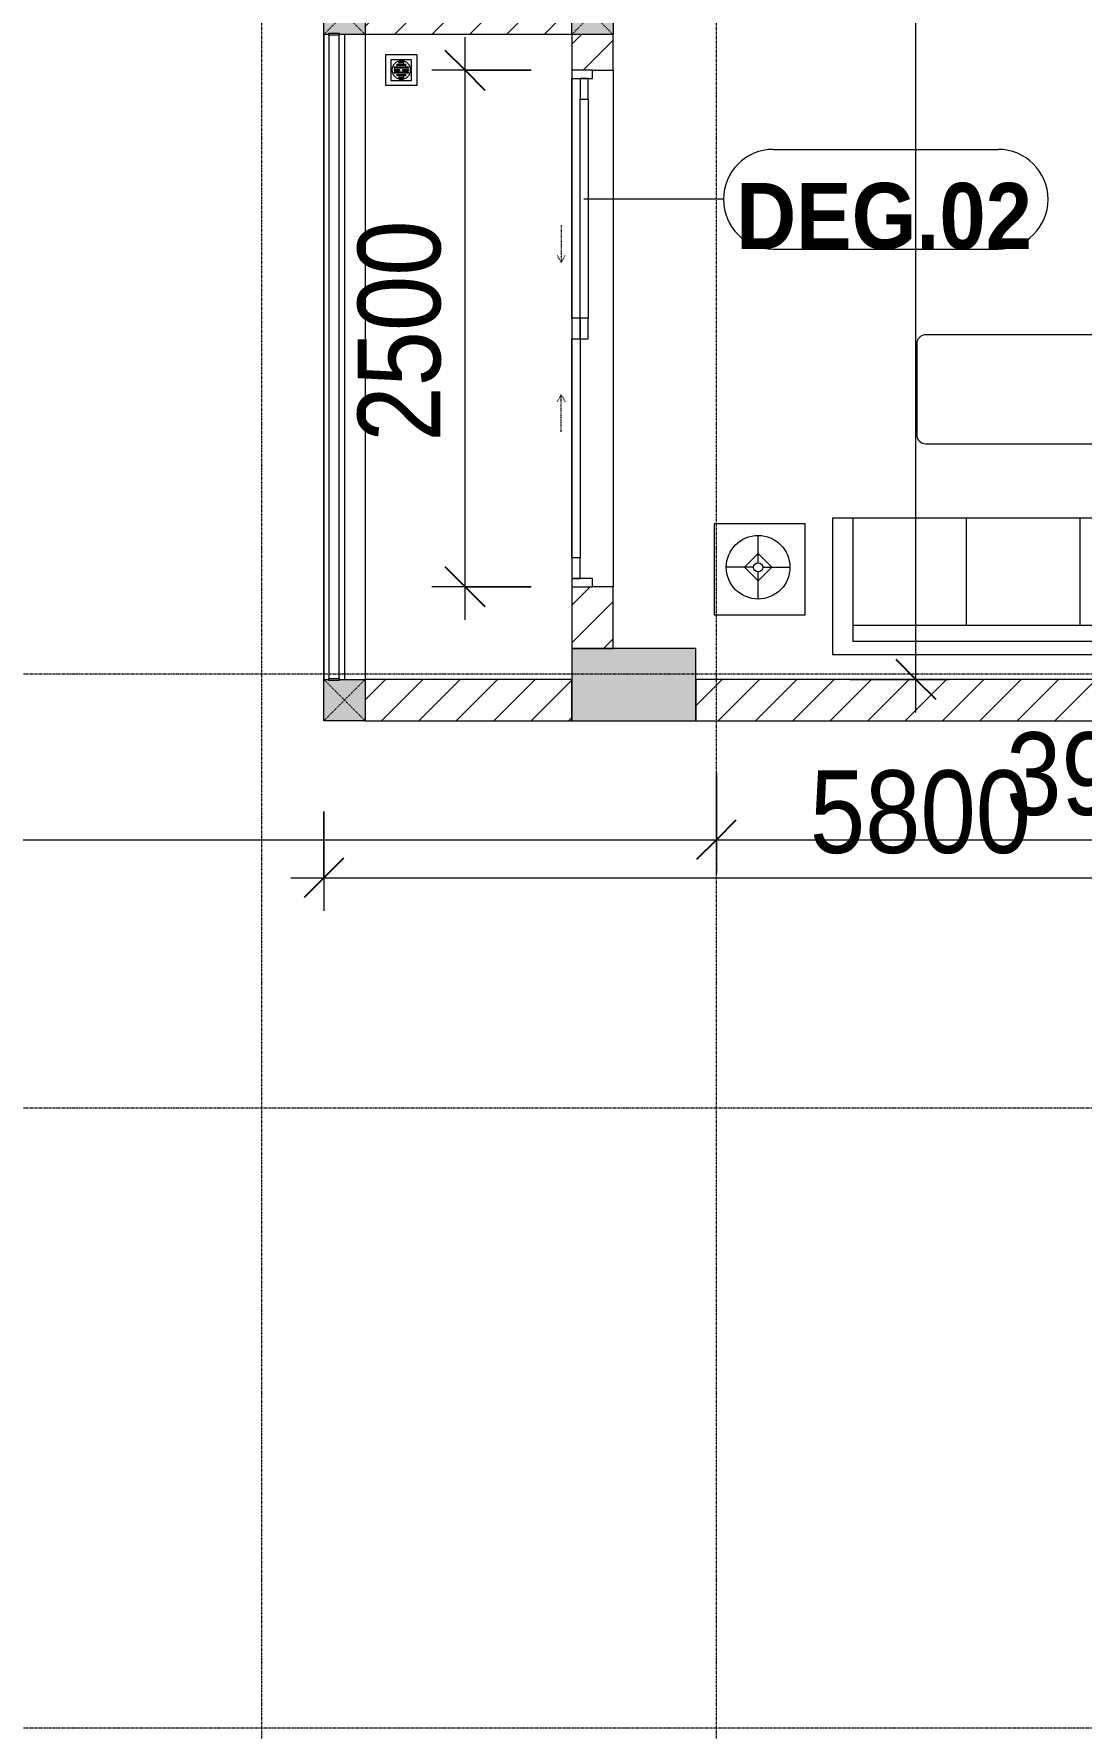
# Model space of a CAD drawing. Header units: millimetres. Extents: x 1591 to 239243, y -15958 to 82755.
# Drawn here: x 206848 to 211917, y 48437 to 56636 of the extents above; entities that cross this region are included whole.
import ezdxf

# ---------------------------------------------------------------- set-up
doc = ezdxf.new("R2010")
doc.units = ezdxf.units.MM
doc.linetypes.add('Dash_2_', pattern=[6, 3, -3])
doc.linetypes.add('Grid Line', pattern=[22.225, 12.7, -3.175, 3.175, -3.175])
for name, color, linetype, lineweight in [('0-1', 250, 'Continuous', 5), ('A-ANNO-DIMS', 211, 'Continuous', 9), ('A-ANNO-DIMS-160', 211, 'Continuous', 9), ('A-DOOR', 31, 'Continuous', 9), ('A-DOOR-FRAM', 31, 'Continuous', 9), ('A-DOOR-HDLN', 31, 'Dash_2_', 9), ('A-DOOR-IDEN', 31, 'Continuous', 9), ('A-FLOR-1', 7, 'Continuous', 9), ('A-FLOR-2', 9, 'Continuous', 9), ('A-FLOR-HRAL', 11, 'Continuous', 9), ('A-WALL', 113, 'Continuous', 9), ('A-WALL-3', 113, 'Continuous', 18), ('A-WALL-PATT-2', 111, 'Continuous', 9), ('I-FURN', 30, 'Continuous', 9), ('I-FURN-1', 254, 'Continuous', 9), ('M-EQPM-1', 254, 'Continuous', 9), ('S-COLS', 52, 'Continuous', 9), ('S-COLS-1', 52, 'Continuous', 5), ('S-COLS-2', 250, 'Continuous', 18), ('S-COLS-6', 52, 'Continuous', 18), ('S-COLS-HDLN', 52, 'Dash_2_', 9), ('S-GRID-1', 1, 'Grid Line', 9)]:
    doc.layers.add(name, color=color, linetype=linetype, lineweight=lineweight)
doc.styles.add('Arial_B_4', font='arialbd_0.ttf', dxfattribs={"width": 0.9, "height": 320})
doc.styles.add('UTM Avo', font='UTM Avo.ttf', dxfattribs={"width": 0.9, "height": 400})
doc.dimstyles.new('1_Dim_chi_tiet_2_5', dxfattribs={"dimscale": 304.8, "dimtxt": 399.720379, "dimasz": 0.629921, "dimexe": 0.524934, "dimexo": 0.0625, "dimgap": 0.052493, "dimtad": 1, "dimdec": 0, "dimrnd": 5, "dimzin": 0, "dimdsep": 46, "dimtxsty": 'UTM Avo', "dimblk1": 'OBLIQUE', "dimblk2": 'OBLIQUE', "dimsah": 1, "dimcen": 0.09, "dimdle": 0.524934, "dimazin": 0, "dimtfac": 1, "dimtdec": 4, "dimtix": 1, "dimtmove": 0, "dimatfit": 3, "dimfxl": 1.049869, "dimfxlon": 1, "dimtvp": 1, "dimtolj": 1, "dimtzin": 0, "dimarcsym": 2})
doc.dimstyles.new('1_Dim_chi_tiet_2_5_1', dxfattribs={"dimscale": 304.8, "dimtxt": 399.720379, "dimasz": 0.629921, "dimexe": 0.524934, "dimexo": 0.0625, "dimgap": 0.052493, "dimtad": 1, "dimdec": 0, "dimrnd": 5, "dimzin": 0, "dimdsep": 46, "dimtxsty": 'UTM Avo', "dimblk1": 'OBLIQUE', "dimblk2": 'OBLIQUE', "dimsah": 1, "dimcen": 0.09, "dimdle": 0.524934, "dimazin": 0, "dimtfac": 1, "dimtdec": 4, "dimtix": 1, "dimtmove": 0, "dimatfit": 3, "dimfxl": 1.049869, "dimfxlon": 1, "dimtvp": 1, "dimtolj": 1, "dimtzin": 0, "dimarcsym": 2})
pattern_1 = [(45, (101998.83, 0), (-90.50967, 90.50967), [])]

# ---------------------------------------------------------------- blocks, each defined once
blk = doc.blocks.new('NCV_TKTC_KET CAU_rvt-1-TKCS_MB TẦNG 5')
at = {"layer": 'S-COLS-1'}
blk.add_hatch(color=256, dxfattribs=at).paths.add_polyline_path([(108052.6, 53311.9), (108052.6, 53661.9), (107452.6, 53661.9), (107452.6, 53311.9)])
at = {"layer": 'A-FLOR-1'}
for p, q in [((106252.6, 56633.3), (106252.6, 53511.9)), ((107452.4, 56635.5), (107452.4, 53511.9))]:
    blk.add_line(p, q, dxfattribs=at)
at = {"layer": 'S-COLS-2'}
for p, q in [((107452.6, 53661.9), (107452.6, 53311.9)), ((108052.6, 53661.9), (107452.6, 53661.9)), ((108052.6, 53311.9), (108052.6, 53661.9)), ((107452.6, 53311.9), (108052.6, 53311.9))]:
    blk.add_line(p, q, dxfattribs=at)
blk = doc.blocks.new('LOBBY_SOFA_1 - LOBBY_SOFA_1-885811-TKCS_MB TẦNG 5')
at = {"layer": 'I-FURN'}
for p, q in [((-2556, 0), (-2556, -660)), ((-708, 0), (-2556, 0)), ((-708, -660), (-708, 0)), ((-2457, -66), (-2457, -660)), ((-807, -66), (-2457, -66)), ((-807, -660), (-807, -66)), ((-807, -143), (-2457, -143)), ((-1907, -143), (-1907, -660)), ((-1357, -143), (-1357, -660)), ((-3128.2, -193.5), (-2688.2, -193.5)), ((-3128.2, -633.5), (-3128.2, -193.5)), ((-2688.2, -193.5), (-2688.2, -633.5)), ((-575.9, -193.5), (-575.9, -633.5)), ((-135.9, -193.5), (-575.9, -193.5)), ((-135.9, -633.5), (-135.9, -193.5)), ((-2915.4, -269), (-2915.4, -401)), ((-348.6, -269), (-348.6, -401)), ((-2915.4, -357), (-2981.4, -423)), ((-2849.4, -423), (-2915.4, -357)), ((-414.6, -423), (-348.6, -357)), ((-348.6, -357), (-282.6, -423)), ((-2937.4, -423), (-3069.4, -423)), ((-2981.4, -423), (-2915.4, -489)), ((-2915.4, -489), (-2849.4, -423)), ((-2915.4, -445), (-2915.4, -577)), ((-2893.4, -423), (-2761.4, -423)), ((-370.6, -423), (-502.6, -423)), ((-348.6, -489), (-414.6, -423)), ((-282.6, -423), (-348.6, -489)), ((-348.6, -445), (-348.6, -577)), ((-326.6, -423), (-194.6, -423)), ((-2688.2, -633.5), (-3128.2, -633.5)), ((-575.9, -633.5), (-135.9, -633.5)), ((-2556, -660), (-708, -660)), ((-2172.3, -1064.5), (-2172.3, -1504.5)), ((-1160.3, -1020.5), (-2128.3, -1020.5)), ((-1116.3, -1504.5), (-1116.3, -1064.5)), ((-2128.3, -1548.5), (-1160.3, -1548.5))]:
    blk.add_line(p, q, dxfattribs=at)
for centre, radius in [((-2915.4, -423), 154), ((-348.6, -423), 154), ((-2915.4, -423), 22), ((-348.6, -423), 22)]:
    blk.add_circle(centre, radius, dxfattribs=at)
for centre, start, end in [((-2128.3, -1064.5), 90, 180), ((-1160.3, -1064.5), 0, 90), ((-2128.3, -1504.5), 180, 270), ((-1160.3, -1504.5), 270, 0)]:
    blk.add_arc(centre, 44, start, end, dxfattribs=at)
at = {"layer": 'I-FURN-1'}
for p, q in [((-708, 0), (-2556, 0)), ((-2556, 0), (-2556, -660)), ((-708, -660), (-708, 0)), ((-2688.2, -193.5), (-3128.2, -193.5)), ((-3128.2, -193.5), (-3128.2, -633.5)), ((-2688.2, -633.5), (-2688.2, -193.5)), ((-135.9, -193.5), (-575.9, -193.5)), ((-575.9, -193.5), (-575.9, -633.5)), ((-135.9, -633.5), (-135.9, -193.5)), ((-3128.2, -633.5), (-2688.2, -633.5)), ((-575.9, -633.5), (-135.9, -633.5)), ((-2556, -660), (-708, -660)), ((-2172.3, -1064.5), (-2172.3, -1504.5)), ((-1160.3, -1020.5), (-2128.3, -1020.5)), ((-1116.3, -1504.5), (-1116.3, -1064.5)), ((-2128.3, -1548.5), (-1160.3, -1548.5))]:
    blk.add_line(p, q, dxfattribs=at)
for centre, start, end in [((-2128.3, -1064.5), 90, 180), ((-1160.3, -1064.5), 0, 90), ((-2128.3, -1504.5), 180, 270), ((-1160.3, -1504.5), 270, 0)]:
    blk.add_arc(centre, 44, start, end, dxfattribs=at)
blk = doc.blocks.new('THU NUOC - THU NUOC-455054-TKCS_MB TẦNG 5')
at = {"layer": 'M-EQPM-1'}
for p, q in [((-66.3, -70.6), (-66.3, 79.4)), ((-66.3, 79.4), (83.7, 79.4)), ((58.7, 54.4), (-41.3, 54.4)), ((-41.3, 54.4), (-41.3, -45.6)), ((-23.3, 19.6), (40.9, 19.6)), ((40.9, 13.6), (-23.3, 13.6)), ((-23.3, 7.2), (0.7, 7.2)), ((0.7, 1.2), (-23.3, 1.2)), ((-11, 32.1), (28.5, 32.1)), ((28.5, 26.1), (-11, 26.1)), ((-1.1, 44.5), (18.5, 44.5)), ((18.5, 38.5), (-1.1, 38.5)), ((0.7, 7.2), (0.7, 1.2)), ((16.7, 1.2), (16.7, 7.2)), ((16.7, 7.2), (40.9, 7.2)), ((40.9, 1.2), (16.7, 1.2)), ((58.7, -45.6), (58.7, 54.4)), ((83.7, 79.4), (83.7, -70.6)), ((83.7, -70.6), (-66.3, -70.6)), ((-41.3, -45.6), (58.7, -45.6)), ((-23.3, -4.8), (40.9, -4.8)), ((40.9, -10.8), (-23.3, -10.8)), ((-11, -17.3), (28.5, -17.3)), ((28.5, -23.3), (-11, -23.3)), ((-1.1, -29.6), (18.5, -29.6)), ((18.5, -35.6), (-1.1, -35.6))]:
    blk.add_line(p, q, dxfattribs=at)
for centre, radius, start, end in [((8.7, 4.4), 45, 0, 180), ((8.7, 4.4), 45, 360, 180), ((8.7, 4.4), 45, 180, 0), ((8.7, 4.4), 45, 180, 360), ((-23.3, 16.6), 3, 90, 270), ((-23.3, 4.2), 3, 90, 270), ((-11, 29.1), 3, 90, 270), ((-1.1, 41.5), 3, 90, 270), ((18.5, 41.5), 3, 270, 90), ((28.5, 29.1), 3, 270, 90), ((40.9, 16.6), 3, 270, 90), ((40.9, 4.2), 3, 270, 90), ((-23.3, -7.8), 3, 90, 270), ((-11, -20.3), 3, 90, 270), ((-1.1, -32.6), 3, 90, 270), ((18.5, -32.6), 3, 270, 90), ((28.5, -20.3), 3, 270, 90), ((40.9, -7.8), 3, 270, 90)]:
    blk.add_arc(centre, radius, start, end, dxfattribs=at)
blk = doc.blocks.new('NCV_TKTC_TANG 5_rvt-1-TKCS_MB TẦNG 5')
at = {"layer": 'A-FLOR-2'}
for p, q in [((106452.6, 56633.3), (106452.6, 53511.9)), ((107652.6, 56460.3), (107652.6, 53960.3))]:
    blk.add_line(p, q, dxfattribs=at)
at = {"layer": 'I-FURN-1', "rotation": 180}
blk.add_blockref('LOBBY_SOFA_1 - LOBBY_SOFA_1-885811-TKCS_MB TẦNG 5', (108006.1, 53632), dxfattribs=at)
at = {"layer": 'M-EQPM-1'}
blk.add_blockref('THU NUOC - THU NUOC-455054-TKCS_MB TẦNG 5', (106618.8, 56456.9), dxfattribs=at)
blk = doc.blocks.new('G1_SOF - BO TRU - 200x200-V29-TKCS_MB TẦNG 5')
at = {"layer": 'S-COLS'}
blk.add_hatch(color=256, dxfattribs=at).paths.add_polyline_path([(75.9, 100), (-100, 100), (-100, -100), (25.9, -100), (25.9, -95), (75.9, -95), (75.9, -100), (100, -100), (99.9, 100)])
at = {"layer": 'S-COLS-6'}
for p, q in [((-100, 100), (100, 100)), ((-100, -100), (-100, 100)), ((100, 100), (100, -100)), ((25.9, -100), (-100, -100)), ((100, -100), (75.9, -100))]:
    blk.add_line(p, q, dxfattribs=at)
at = {"layer": 'S-COLS-HDLN'}
for p, q in [((100, -100), (-100, 100)), ((-100, -100), (100, 100))]:
    blk.add_line(p, q, dxfattribs=at)
blk = doc.blocks.new('G1_SOF - BO TRU - 200x200-V30-TKCS_MB TẦNG 5')
at = {"layer": 'S-COLS'}
blk.add_hatch(color=256, dxfattribs=at).paths.add_polyline_path([(99.9, 100), (75.9, 100), (75.9, 92.9), (25.9, 92.9), (25.9, 100), (-100, 100), (-100, -100), (100, -100), (100, 100)])
at = {"layer": 'S-COLS-6'}
for p, q in [((-100, 100), (25.9, 100)), ((-100, -100), (-100, 100)), ((75.9, 100), (100, 100)), ((100, 100), (100, -100)), ((100, -100), (-100, -100))]:
    blk.add_line(p, q, dxfattribs=at)
at = {"layer": 'S-COLS-HDLN'}
for p, q in [((100, -100), (-100, 100)), ((-100, -100), (100, 100))]:
    blk.add_line(p, q, dxfattribs=at)
blk = doc.blocks.new('G1_SOF - BO TRU - 200x200-3055084-TKCS_MB TẦNG 5')
at = {"layer": 'S-COLS'}
blk.add_hatch(color=256, dxfattribs=at).paths.add_polyline_path([(8.4, 100), (-100, 100), (-100, -100), (100, -100), (100, 100)])
at = {"layer": 'S-COLS-6'}
for p, q in [((-100, 100), (100, 100)), ((-100, -100), (-100, 100)), ((100, 100), (100, -100)), ((100, -100), (-100, -100))]:
    blk.add_line(p, q, dxfattribs=at)
at = {"layer": 'S-COLS-HDLN'}
for p, q in [((100, -100), (-100, 100)), ((-100, -100), (100, 100))]:
    blk.add_line(p, q, dxfattribs=at)
blk = doc.blocks.new('DEG_02-DEG_03 - DEG_02-2500x2400mm-CỬA ĐI 02 CÁNH TRƯỢT-625766-TKCS_MB TẦNG 5')
at = {"layer": 'A-DOOR'}
for p, q in [((-1110, 100), (-1210, 100)), ((-1210, 100), (-1210, 60)), ((-1110, 60), (-1110, 100)), ((-1110, 100), (-50, 100)), ((50, 100), (-50, 100)), ((-50, 100), (-50, 60)), ((50, 60), (50, 100)), ((-1210, 60), (-1110, 60)), ((-50, 60), (-1110, 60)), ((50, 60), (-50, 60)), ((-50, 60), (-50, 20)), ((-50, 60), (50, 60)), ((-50, 20), (50, 20)), ((50, 20), (50, 60)), ((50, 60), (1110, 60)), ((1110, 20), (50, 20)), ((1210, 60), (1110, 60)), ((1110, 60), (1110, 20)), ((1110, 20), (1210, 20)), ((1210, 20), (1210, 60))]:
    blk.add_line(p, q, dxfattribs=at)
at = {"layer": 'A-DOOR-FRAM'}
for p, q in [((-1210, 100), (-1250, 100)), ((-1250, 100), (-1250, 0)), ((-1210, 0), (-1210, 100)), ((1250, 100), (1210, 100)), ((1210, 100), (1210, 0)), ((1250, 0), (1250, 100)), ((-1250, 0), (-1210, 0)), ((1210, 0), (1250, 0))]:
    blk.add_line(p, q, dxfattribs=at)
at = {"layer": 'A-DOOR-HDLN'}
for p, q in [((-320.4, 151.1), (-355, 171.1)), ((320.4, 151.1), (355, 171.1)), ((-500.4, 151.1), (-320.4, 151.1)), ((-320.4, 151.1), (-355, 131.1)), ((320.4, 151.1), (355, 131.1)), ((500.4, 151.1), (320.4, 151.1))]:
    blk.add_line(p, q, dxfattribs=at)
blk = doc.blocks.new('Railing - 50 x 10mm-1251311-TKCS_MB TẦNG 5')
at = {"layer": 'A-FLOR-HRAL'}
for p, q in [((25, 5), (-25, 5)), ((-25, 5), (-25, -5)), ((25, -5), (25, 5)), ((-25, -5), (25, -5))]:
    blk.add_line(p, q, dxfattribs=at)
blk = doc.blocks.new('Railing - Railing-3262429-TKCS_MB TẦNG 5')
at = {"layer": 'A-FLOR-HRAL'}
for p, q in [((106276.6, 56630.3), (106276.6, 53516.9)), ((106326.6, 53516.9), (106326.6, 56630.3))]:
    blk.add_line(p, q, dxfattribs=at)
at = {"extrusion": (0, 0, -1), "zscale": -1}
for p in [(-106301.6, 56635.3), (-106301.6, 53511.9)]:
    blk.add_blockref('Railing - 50 x 10mm-1251311-TKCS_MB TẦNG 5', p, dxfattribs=at)
blk = doc.blocks.new('DIMBLOCK85-TKCS_MB TẦNG 5')
at = {"layer": 'A-ANNO-DIMS-160'}
for p, q in [((211117.2, 53351.9), (211117.2, 61795.3)), ((210797.2, 61635.3), (211277.2, 61635.3)), ((211117.2, 61635.3), (210797.2, 61635.3)), ((210797.2, 53511.9), (211277.2, 53511.9)), ((211117.2, 53511.9), (210797.2, 53511.9))]:
    blk.add_line(p, q, dxfattribs=at)
at = {"layer": 'A-ANNO-DIMS-160', "lineweight": 25}
for p, q in [((211117.2, 61635.3), (211021.2, 61731.3)), ((211117.2, 61635.3), (211213.2, 61539.3)), ((211117.2, 53511.9), (211021.2, 53607.9)), ((211117.2, 53511.9), (211213.2, 53415.9))]:
    blk.add_line(p, q, dxfattribs=at)
at = {"layer": 'A-ANNO-DIMS-160', "color": 0, "insert": (210597.6, 57025.9), "char_height": 400, "width": 1314.636, "attachment_point": 1, "rotation": 90, "line_spacing_factor": 1.110334, "style": 'UTM Avo'}
blk.add_mtext('8125', dxfattribs=at)
blk = doc.blocks.new('_Oblique')
at = {"color": 0, "linetype": 'ByBlock', "lineweight": -2}
blk.add_line((-0.5, -0.5), (0.5, 0.5), dxfattribs=at)
blk = doc.blocks.new('DIMBLOCK118-TKCS_MB TẦNG 5')
at = {"layer": 'A-ANNO-DIMS-160'}
for p, q in [((208934.9, 53800.3), (208934.9, 56620.3)), ((209254.9, 56460.3), (208774.9, 56460.3)), ((208934.9, 56460.3), (209254.9, 56460.3)), ((209254.9, 53960.3), (208774.9, 53960.3)), ((208934.9, 53960.3), (209254.9, 53960.3))]:
    blk.add_line(p, q, dxfattribs=at)
at = {"layer": 'A-ANNO-DIMS-160', "lineweight": 25}
for p, q in [((208934.9, 56460.3), (208838.9, 56556.3)), ((208934.9, 56460.3), (209030.9, 56364.3)), ((208934.9, 53960.3), (208838.9, 54056.3)), ((208934.9, 53960.3), (209030.9, 53864.3))]:
    blk.add_line(p, q, dxfattribs=at)
at = {"layer": 'A-ANNO-DIMS-160', "color": 0, "insert": (208415.3, 54662.5), "char_height": 400, "width": 1314.636, "attachment_point": 1, "rotation": 90, "line_spacing_factor": 1.110334, "style": 'UTM Avo'}
blk.add_mtext('2500', dxfattribs=at)
blk = doc.blocks.new('STN_Door Tag - STN_Door Tag-1788670-TKCS_MB TẦNG 5')
at = {"layer": 'A-DOOR-IDEN'}
for p, q in [((-3.37, 1.495), (3.431, 1.495)), ((-3.37, -1.524), (3.431, -1.524))]:
    blk.add_line(p, q, dxfattribs=at)
for centre, start, end in [((-3.37, -0.015), 90, 270), ((3.431, -0.015), 270, 90)]:
    blk.add_arc(centre, 1.509, start, end, dxfattribs=at)
blk = doc.blocks.new('DIMBLOCK272-TKCS_MB TẦNG 5')
at = {"layer": 'A-ANNO-DIMS-160'}
for p, q in [((201951.4, 53056.6), (201951.4, 52576.6)), ((201951.4, 52736.6), (201951.4, 53056.6)), ((210151.4, 53056.6), (210151.4, 52576.6)), ((210151.4, 52736.6), (210151.4, 53056.6)), ((201951.4, 52736.6), (210151.4, 52736.6))]:
    blk.add_line(p, q, dxfattribs=at)
at = {"layer": 'A-ANNO-DIMS-160', "lineweight": 25}
for p, q in [((201951.4, 52736.6), (202047.4, 52832.6)), ((210151.4, 52736.6), (210247.4, 52832.6)), ((201951.4, 52736.6), (201855.4, 52640.6)), ((210151.4, 52736.6), (210055.4, 52640.6))]:
    blk.add_line(p, q, dxfattribs=at)
at = {"layer": 'A-ANNO-DIMS-160', "color": 0, "insert": (205503.6, 53256.2), "char_height": 400, "width": 1314.636, "attachment_point": 1, "line_spacing_factor": 1.110334, "style": 'UTM Avo'}
blk.add_mtext('8200', dxfattribs=at)
blk = doc.blocks.new('DIMBLOCK273-TKCS_MB TẦNG 5')
at = {"layer": 'A-ANNO-DIMS-160'}
for p, q in [((210151.4, 53056.6), (210151.4, 52576.6)), ((210151.4, 52736.6), (210151.4, 53056.6)), ((214051.5, 53056.6), (214051.5, 52576.6)), ((214051.5, 52736.6), (214051.5, 53056.6)), ((210151.4, 52736.6), (214051.5, 52736.6))]:
    blk.add_line(p, q, dxfattribs=at)
at = {"layer": 'A-ANNO-DIMS-160', "lineweight": 25}
for p, q in [((210151.4, 52736.6), (210247.4, 52832.6)), ((214051.5, 52736.6), (214147.5, 52832.6)), ((210151.4, 52736.6), (210055.4, 52640.6)), ((214051.5, 52736.6), (213955.5, 52640.6))]:
    blk.add_line(p, q, dxfattribs=at)
at = {"layer": 'A-ANNO-DIMS-160', "color": 0, "insert": (211553.7, 53256.2), "char_height": 400, "width": 1314.636, "attachment_point": 1, "line_spacing_factor": 1.110334, "style": 'UTM Avo'}
blk.add_mtext('3900', dxfattribs=at)
blk = doc.blocks.new('DIMBLOCK291-TKCS_MB TẦNG 5')
at = {"layer": 'A-ANNO-DIMS-160'}
for p, q in [((208251.4, 52872.3), (208251.4, 52392.3)), ((208251.4, 52552.3), (208251.4, 52872.3)), ((214051.5, 52872.3), (214051.5, 52392.3)), ((214051.5, 52552.3), (214051.5, 52872.3)), ((208091.4, 52552.3), (214211.5, 52552.3))]:
    blk.add_line(p, q, dxfattribs=at)
at = {"layer": 'A-ANNO-DIMS-160', "lineweight": 25}
for p, q in [((208251.4, 52552.3), (208347.4, 52648.3)), ((214051.5, 52552.3), (214147.5, 52648.3)), ((208251.4, 52552.3), (208155.4, 52456.3)), ((214051.5, 52552.3), (213955.5, 52456.3))]:
    blk.add_line(p, q, dxfattribs=at)
at = {"layer": 'A-ANNO-DIMS-160', "color": 0, "insert": (210603.7, 53072), "char_height": 400, "width": 1314.636, "attachment_point": 1, "line_spacing_factor": 1.110334, "style": 'UTM Avo'}
blk.add_mtext('5800', dxfattribs=at)

msp = doc.modelspace()

# ---------------------------------------------------------------- hatches: boundary and pattern name
at = {"layer": 'A-WALL-PATT-2'}
h = msp.add_hatch(dxfattribs=at)
h.set_pattern_fill('FP_1', color=256, style=0, pattern_type=2)
h.set_pattern_definition(pattern_1)
h.paths.add_polyline_path([(208893, 56635.3), (209451.4, 56636.9), (209451.2, 56835.3), (208251.5, 56835.3), (208251.5, 56833.3), (208451.4, 56833.3), (208451.4, 56635.3), (208490, 56635.3)])
h = msp.add_hatch(dxfattribs=at)
h.set_pattern_fill('FP_1', color=256, style=0, pattern_type=2)
h.set_pattern_definition(pattern_1)
h.paths.add_polyline_path([(209651.4, 53661.9), (209651.4, 53960.3), (209451.4, 53960.3), (209451.4, 53661.9), (209551.4, 53661.9)])
h.paths.add_polyline_path([(209451.4, 56460.3), (209651.4, 56460.3), (209651.4, 56633.3), (209451.4, 56633.3), (209451.4, 56630.3)])
h = msp.add_hatch(dxfattribs=at)
h.set_pattern_fill('FP_1', color=256, style=0, pattern_type=2)
h.set_pattern_definition(pattern_1)
h.paths.add_polyline_path([(209451.2, 53311.9), (209451.4, 53312.1), (209451.2, 53511.9), (208451.4, 53511.9), (208451.4, 53311.9)])
h = msp.add_hatch(dxfattribs=at)
h.set_pattern_fill('FP_1', color=256, style=0, pattern_type=2)
h.set_pattern_definition(pattern_1)
h.paths.add_polyline_path([(214051.5, 53311.9), (214051.3, 53511.9), (210051.4, 53511.9), (210051.4, 53311.9), (214051.3, 53311.9)])

# ---------------------------------------------------------------- linework, layer by layer
at = {"layer": 'A-DOOR-IDEN'}
msp.add_line((209509.3, 55837.4), (210185.5, 55837.4), dxfattribs=at)
at = {"layer": 'A-WALL'}
for p, q in [((208251.5, 53511.9), (208251.5, 56633.3)), ((208351.5, 56633.3), (208351.5, 53511.9)), ((209451.4, 55260.3), (209451.4, 56420.3)), ((209651.4, 56460.3), (209651.4, 53960.3))]:
    msp.add_line(p, q, dxfattribs=at)
at = {"layer": 'A-WALL-3'}
for p, q in [((208451.4, 56635.3), (209451.4, 56635.3)), ((209451.4, 56633.3), (209451.4, 56460.3)), ((209651.4, 56460.3), (209651.4, 56633.3)), ((209551.4, 56460.3), (209651.4, 56460.3)), ((209451.4, 53960.3), (209451.4, 53661.9)), ((209651.4, 53960.3), (209551.4, 53960.3)), ((209651.4, 53661.9), (209651.4, 53960.3)), ((209451.4, 53661.9), (209651.4, 53661.9)), ((209451.4, 53511.9), (208451.4, 53511.9)), ((209451.4, 53311.9), (209451.4, 53511.9)), ((214051.5, 53511.9), (210051.4, 53511.9)), ((210051.4, 53511.9), (210051.4, 53311.9)), ((208451.4, 53311.9), (209451.4, 53311.9)), ((210051.4, 53311.9), (214051.5, 53311.9))]:
    msp.add_line(p, q, dxfattribs=at)
at = {"layer": 'S-GRID-1'}
for p, q in [((207951.4, 19118.3), (207951.4, 76659.6)), ((210151.4, 19118.3), (210151.4, 76659.6)), ((229978.4, 53536.9), (136410.9, 53536.9)), ((229978.4, 51436.9), (136410.9, 51436.9)), ((229978.4, 48436.9), (136410.9, 48436.9))]:
    msp.add_line(p, q, dxfattribs=at)

# ---------------------------------------------------------------- block references
at = {"layer": '0-1'}
for name in ['NCV_TKTC_KET CAU_rvt-1-TKCS_MB TẦNG 5', 'NCV_TKTC_TANG 5_rvt-1-TKCS_MB TẦNG 5']:
    msp.add_blockref(name, (101998.8, 0), dxfattribs=at)
at = {"layer": 'A-DOOR', "rotation": 90}
msp.add_blockref('DEG_02-DEG_03 - DEG_02-2500x2400mm-CỬA ĐI 02 CÁNH TRƯỢT-625766-TKCS_MB TẦNG 5', (209551.4, 55210.3), dxfattribs=at)
at = {"layer": 'A-DOOR-IDEN', "xscale": 159.9999999999999, "yscale": 159.9999999999999, "zscale": 159.9999999999999}
msp.add_blockref('STN_Door Tag - STN_Door Tag-1788670-TKCS_MB TẦNG 5', (210966.1, 55838.1), dxfattribs=at)
at = {"layer": 'A-FLOR-HRAL'}
msp.add_blockref('Railing - Railing-3262429-TKCS_MB TẦNG 5', (101998.8, 0), dxfattribs=at)
at = {"layer": 'S-COLS', "rotation": 180}
for name, p in [('G1_SOF - BO TRU - 200x200-V30-TKCS_MB TẦNG 5', (208351.4, 56733.3)), ('G1_SOF - BO TRU - 200x200-3055084-TKCS_MB TẦNG 5', (209551.4, 56733.3)), ('G1_SOF - BO TRU - 200x200-V29-TKCS_MB TẦNG 5', (208351.4, 53411.9))]:
    msp.add_blockref(name, p, dxfattribs=at)

# ---------------------------------------------------------------- texts
at = {"layer": 'A-DOOR-IDEN', "insert": (210962.9, 55752.7), "char_height": 320, "width": 1467.36, "attachment_point": 5, "line_spacing_factor": 0.936439, "style": 'Arial_B_4'}
msp.add_mtext('\\pt7.2,14.4,21.6,28.8,36,43.2,50.4,57.6,64.8,72,79.2,86.4,93.6,100.8,108,115.2,122.4,129.6,136.8,144,151.2,158.4,165.6,172.8,180,187.2,194.4,201.6,208.8,216,223.2,230.4;DEG.02', dxfattribs=at)

# ---------------------------------------------------------------- dimensions: what is measured, and where the dimension line sits
at = {"layer": 'A-ANNO-DIMS'}
for base, p1, p2, override, picture, middle in [((211117.2, 61635.3), (210797.2, 53511.9), (210797.2, 61635.3), {"dimpost": '<>', "dimfxl": 8123.374347}, 'DIMBLOCK85-TKCS_MB TẦNG 5', (210894.2, 57573.6)), ((208934.9, 56460.3), (209254.9, 53960.3), (209254.9, 56460.3), {"dimpost": '<>', "dimfxl": 2500}, 'DIMBLOCK118-TKCS_MB TẦNG 5', (208711.9, 55210.3))]:
    dim = msp.add_linear_dim(base=base, p1=p1, p2=p2, angle=90, dimstyle='1_Dim_chi_tiet_2_5', override=override, dxfattribs=at)
    dim.commit()
    dim.dimension.update_dxf_attribs({"geometry": picture, "text_midpoint": middle})
for base, p1, p2, override, picture, middle in [((210151.4, 52736.6), (201951.4, 53056.6), (210151.4, 53056.6), {"dimpost": '<>', "dimfxl": 8200}, 'DIMBLOCK272-TKCS_MB TẦNG 5', (206051.4, 52959.6)), ((214051.5, 52736.6), (210151.4, 53056.6), (214051.5, 53056.6), {"dimpost": '<>', "dimfxl": 3900.071331}, 'DIMBLOCK273-TKCS_MB TẦNG 5', (212101.4, 52959.6)), ((214051.5, 52552.3), (208251.4, 52872.3), (214051.5, 52872.3), {"dimpost": '<>', "dimfxl": 5800.071331}, 'DIMBLOCK291-TKCS_MB TẦNG 5', (211151.4, 52775.3))]:
    dim = msp.add_linear_dim(base=base, p1=p1, p2=p2, dimstyle='1_Dim_chi_tiet_2_5_1', override=override, dxfattribs=at)
    dim.commit()
    dim.dimension.update_dxf_attribs({"geometry": picture, "text_midpoint": middle})

doc.saveas('drawing.dxf')
